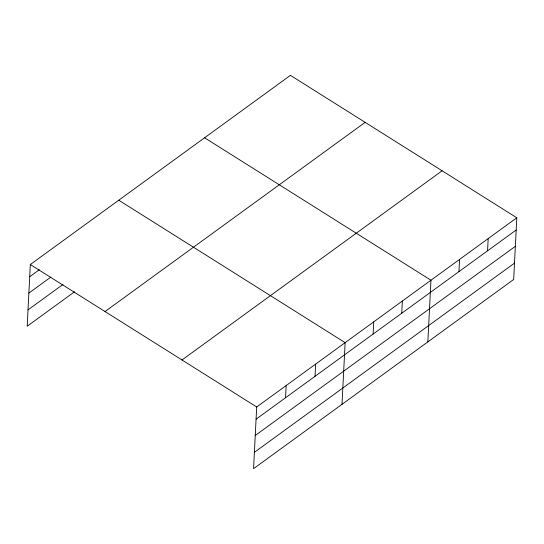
<?xml version="1.0" encoding="UTF-8"?>
<svg xmlns="http://www.w3.org/2000/svg" width="544" height="544" viewBox="0 0 544 544"><rect width="100%" height="100%" fill="white"/><g stroke="black" fill="none" stroke-linecap="round" stroke-linejoin="round"><path stroke-width="0.82" d="M516.8 217.79L256.693 406.98L253.565 468.656L513.679 279.46L516.8 217.79L290.435 75.344L30.321 264.54L27.2 326.21L74.501 291.802M285.552 397.746L286.171 385.54M315.03 376.298L315.649 364.099M342.006 404.328L345.127 342.659L118.762 200.212M373.123 334.05L373.742 321.844M401.737 313.235L402.349 301.036M427.842 341.897L430.964 280.228L204.598 137.782M458.959 271.619L459.578 259.413M487.567 250.804L488.186 238.605M29.709 276.74L39.304 269.756M28.88 293.066L50.816 277.107M28.03 309.883L62.988 284.451M105.026 311.542L365.133 122.352M181.988 359.978L442.102 170.782M256.074 419.186L516.181 229.996M255.245 435.506L515.352 246.316M254.395 452.329L514.502 263.14M30.321 264.54L256.693 406.98"/></g></svg>
